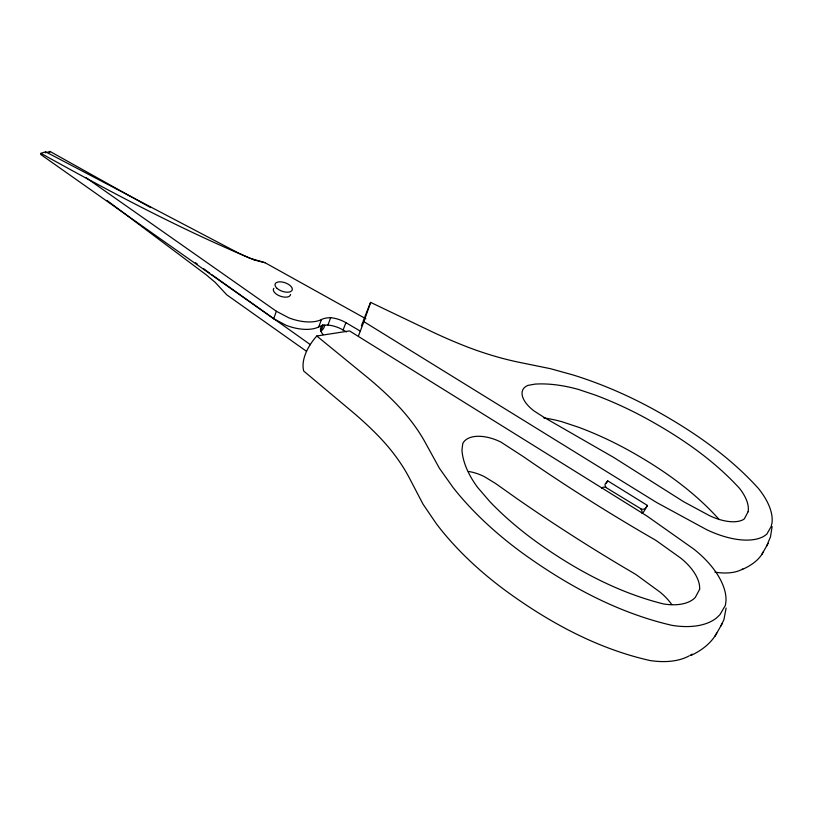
<?xml version="1.0" encoding="UTF-8"?>
<svg xmlns="http://www.w3.org/2000/svg" width="813" height="813" viewBox="0 0 813 813"><rect width="100%" height="100%" fill="white"/><g stroke="black" fill="none" stroke-linecap="round" stroke-linejoin="round"><path stroke-width="1.22" d="M772.126 526.6L770.45 537.017L766.496 546.285M726.111 608.002L723.905 619.76L720.755 626.152M365.86 318.777L265.099 262.731L249.459 258.067L238.616 253.117L45.619 151.818L40.894 153.332L40.65 154.429L273.727 318.747L286.085 325.291A32.693 16.666 19.6 0 0 318.716 326.928A25.823 13.384 20.9 0 1 321.369 325.901L322.1 325.698A25.823 13.384 20.9 0 1 327.944 325.037A20.162 10.427 20.8 0 1 343.106 329.997L346.358 331.907M45.376 152.915L45.619 151.818M49.756 152.529L50.01 151.431L150.71 207.62M273.727 318.747L276.339 311.247L86.076 177.722M363.899 321.674L370.616 302.385L430.199 330.881A232.64 99.105 23.1 0 0 462.028 344.864A162.671 72.316 23.2 0 0 518.826 362.242L550.33 368.665L573.002 374.945A248.595 134.389 29.1 0 1 652.107 408.543C691.07 429.904 728.529 455.371 758.448 488.471A81.198 39.705 30 0 1 771.954 523.226L771.12 526.702L766.71 534.283L763.712 536.367A66.32 32.296 30.3 0 1 706.71 529.7L656.802 502.597L363.899 321.674L359.844 332.293A37.063 0.579 -69.2 0 1 358.543 335.667M318.716 326.928L321.46 319.539A25.914 13.303 20.9 0 1 324.102 318.523L324.844 318.33A25.914 13.303 20.9 0 1 330.688 317.69A20.234 10.366 20.8 0 1 345.911 322.67L360.057 330.962M323.178 324.987L320.85 331.247A32.469 16.656 19.7 0 0 324.702 325.027M327.944 325.037L330.688 317.69M343.106 329.997L345.911 322.67M691.152 655.359C701.487 650.583 711.202 643.205 716.771 633.093M741.995 569.608C750.602 565.797 759.159 560.259 763.458 551.58M714.983 636.233L722.513 623.053M761.771 554.537L768.163 543.358M321.897 325.566L321.582 326.023A25.63 13.191 21 0 0 320.454 329.682A20.03 10.295 20.9 0 0 323.056 334.59M606.213 487.465L605.868 487.007A6.626 3.445 28.7 0 1 605.472 483.532L607.758 480.859L647.494 505.483L645.359 508.267A6.748 3.486 29.6 0 1 641.396 509.09L605.604 487.312A6.677 3.486 28.8 0 0 601.6 488.074M46.493 152.559L50.01 151.431M316.775 336.013L349.519 330.911L646.721 515.869L693.804 549.09A73.394 39.685 31.5 0 1 725.989 600.97L725.409 605.299L720.013 614.567L716.883 617.656A89.572 48.506 31 0 1 672.066 625.37C618.215 612.982 568.551 586.153 523.867 554.09A233.616 118.119 28.7 0 1 453.126 487.576L439.386 468.227L424.874 441.805A219.927 131.909 18.7 0 0 391.124 398.665A353.472 223.809 15.3 0 0 366.114 376.338L316.775 336.013A40.721 23.13 -43.9 0 0 303.747 371.084L351.978 411.52A346.186 227.874 14.8 0 1 376.368 433.918A215.709 134.755 18.5 0 1 409.061 477.404L422.984 504.101L436.246 523.592A229.673 121.239 29.1 0 0 505.015 590.208C548.521 622.108 597.23 648.723 650.156 660.552A87.946 49.644 31.6 0 0 689.19 655.857M265.099 262.731L254.327 259.997M255.201 260.363C181.36 229.662 110.751 192.112 40.894 153.332M276.339 311.247L288.737 317.802A32.805 16.565 19.7 0 0 321.46 319.539M310.464 344.712L211.797 274.692M306.552 351.338L226.756 294.824L215.12 282.294L206.177 274.784L106.96 200.425M195.455 262.741L197.498 264.235M203.626 268.717L209.754 273.198M719.21 519.568C693.723 491.082 661.975 468.816 628.673 450.341A216.045 121.523 29.5 0 0 578.856 427.343L561.976 421.734A105.914 56.209 28.1 0 0 543.806 417.912M640.776 508.938L641.152 509.416A6.789 3.537 29.6 0 1 641.681 513.044M671.782 604.577A43.241 24.349 32.1 0 0 660.014 592.088L635.857 574.466L622.931 566.834A708.53 261.684 27.9 0 1 574.598 537.037L562.85 529.466A708.53 261.684 27.9 0 1 517.312 498.877L495.219 483.247L484.294 476.611A32.479 18.414 26.3 0 0 468.501 471.469M692.056 654.109A87.946 49.644 31.6 0 1 690.176 655.298M322.263 325.129A25.63 13.191 21 0 1 322.659 324.712M361.389 325.81A39.705 0.63 -69.2 0 1 362.639 322.568M363.045 321.511A39.705 0.63 -69.2 0 1 370.616 302.375M742.818 568.948A65.213 33.17 30.8 0 1 714.962 572.169M643.317 512.434A42.002 2.5 -58 0 1 647.494 505.483M606.335 483.227A42.012 3.831 -58.1 0 1 607.728 480.89M290.576 294.479A9.024 4.522 19.3 0 1 280.221 296.156A9.024 4.522 19.3 0 1 273.798 288.33M699.617 589.354L695.257 597.484L693.519 599.1A60.416 32.693 31 0 1 663.408 603.917C617.728 592.535 575.502 569.74 537.332 542.505A206.766 104.349 28.7 0 1 489.822 501.591L477.516 487.302A112.336 59.776 27.9 0 1 461.957 449.965L462.78 443.583A33.048 17.967 26 0 1 500.92 442.089L523.44 456.693A718.194 252.894 27.6 0 0 581.244 495.107L593.266 502.708A718.194 252.894 27.6 0 0 642.666 532.678L655.878 540.36L680.633 558.023A44.034 23.801 31.5 0 1 699.617 589.354M748.143 511.702L744.281 518.928L743.184 519.659A39.796 19.37 30.3 0 1 709.292 515.544L683.763 501.784L613.998 457.617L544.425 417.608L534.07 410.971A30.457 15.132 26.1 0 1 528.013 385.362L535.127 384.102A107.702 54.745 27.7 0 1 578.358 389.407L595.482 395.148A219.967 118.657 29 0 1 646.152 418.39C680.298 437.13 713.062 459.467 739.474 488.298A54.776 26.768 30 0 1 748.143 511.702M277.162 288.463A9.045 4.502 19.3 0 0 291.877 290.627A9.045 4.502 19.3 0 0 281.969 281.979A9.045 4.502 19.3 0 0 277.162 288.463"/></g></svg>
